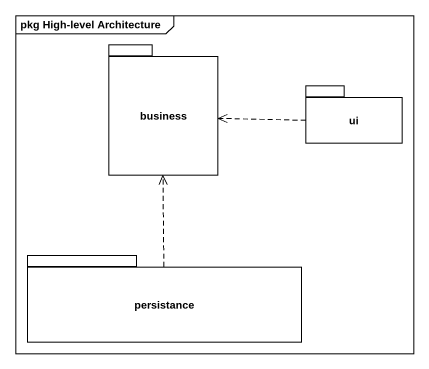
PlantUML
@startuml
mainframe pkg High-level Architecture
package business {
}
package ui {
}
package persistance {
}
ui .left.> business
persistance .up.> business
@enduml
